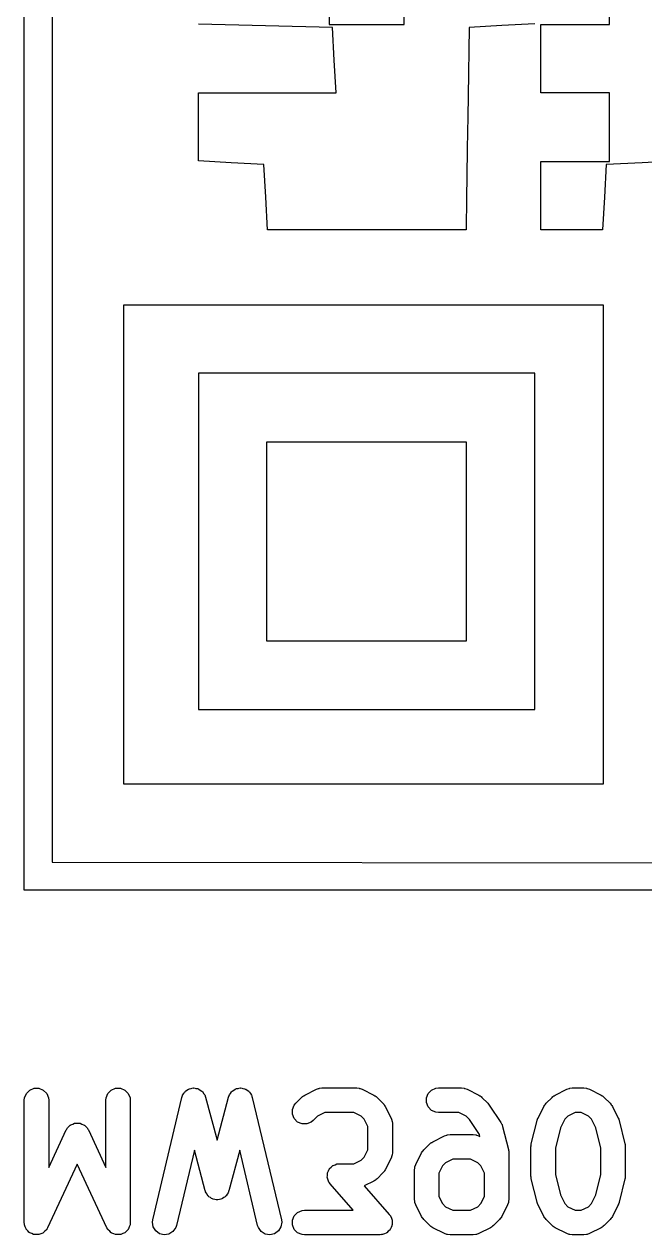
# Model space of a CAD drawing. Extents: x 110.4 to 184.6, y -131.1 to -56.8.
# Drawn here: x 137.27 to 142.35, y -107.9 to -98.01 of the extents above; entities that cross this region are included whole.
import ezdxf

# ---------------------------------------------------------------- set-up
doc = ezdxf.new("R2010")
doc.units = 0
doc.layers.add('BLACK', color=7, linetype='CONTINUOUS')

msp = doc.modelspace()

# ---------------------------------------------------------------- linework, layer by layer
at = {"layer": 'BLACK', "linetype": 'CONTINUOUS'}
for p, q in [((137.273492, -105.08328), (137.273492, -94.572058)), ((137.50255, -94.572058), (137.50255, -104.854222)), ((139.767681, -97.44801), (139.767681, -98.00793)), ((140.379822, -98.00793), (140.375558, -97.435284)), ((142.058262, -98.00793), (142.058262, -97.72797)), ((139.245937, -98.018933), (138.698743, -98.004486)), ((139.793132, -98.033381), (139.245937, -98.018933)), ((139.767681, -98.00793), (140.073752, -98.00793)), ((139.808517, -98.300615), (139.793132, -98.033381)), ((140.073752, -98.00793), (140.379822, -98.00793)), ((140.912972, -98.033381), (140.903229, -98.593301)), ((141.180206, -98.017995), (140.912972, -98.033381)), ((141.44744, -98.00261), (141.180206, -98.017995)), ((141.498341, -98.28789), (141.498342, -98.00793)), ((141.498342, -98.00793), (141.778302, -98.007929)), ((141.778302, -98.007929), (142.058262, -98.00793)), ((139.823903, -98.56785), (139.808517, -98.300615)), ((141.498342, -98.56785), (141.498341, -98.28789)), ((138.698743, -98.567851), (139.261324, -98.56785)), ((138.698743, -98.84515), (138.698743, -98.567851)), ((139.261324, -98.56785), (139.823903, -98.56785)), ((140.903229, -98.593301), (140.900378, -98.760952)), ((141.778302, -98.567851), (141.498342, -98.56785)), ((142.058262, -98.56785), (141.778302, -98.567851)), ((142.058262, -98.84781), (142.058262, -98.56785)), ((140.900378, -98.760952), (140.896161, -99.022732)), ((138.698743, -99.122449), (138.698743, -98.84515)), ((142.058262, -99.127769), (142.058262, -98.84781)), ((140.896161, -99.022732), (140.892685, -99.254535)), ((138.965977, -99.137835), (138.698743, -99.122449)), ((141.498342, -99.12777), (141.778302, -99.127769)), ((141.498342, -99.407729), (141.498342, -99.12777)), ((141.778302, -99.127769), (142.058262, -99.127769)), ((142.618182, -99.122689), (142.325496, -99.137955)), ((139.233212, -99.15322), (138.965977, -99.137835)), ((139.248597, -99.420455), (139.233212, -99.15322)), ((142.032811, -99.15322), (142.017425, -99.420455)), ((142.325496, -99.137955), (142.032811, -99.15322)), ((140.892685, -99.254535), (140.890503, -99.420455)), ((139.263983, -99.687689), (139.248597, -99.420455)), ((140.890503, -99.420455), (140.88752, -99.687689)), ((141.498342, -99.687689), (141.498342, -99.407729)), ((142.017425, -99.420455), (142.00204, -99.687689)), ((140.075752, -99.687689), (139.263983, -99.687689)), ((140.88752, -99.687689), (140.075752, -99.687689)), ((141.750191, -99.687689), (141.498342, -99.687689)), ((142.00204, -99.687689), (141.750191, -99.687689)), ((138.087921, -102.25823), (138.087921, -100.298511)), ((138.087921, -100.298511), (140.047641, -100.298511)), ((140.047641, -100.298511), (142.00736, -100.298511)), ((142.00736, -100.298511), (142.00736, -102.25823)), ((140.073092, -100.85843), (138.698743, -100.858431)), ((138.698743, -100.858431), (138.698743, -102.232779)), ((141.44744, -100.858431), (140.073092, -100.85843)), ((141.44744, -102.232779), (141.44744, -100.858431)), ((139.258663, -102.232779), (139.258663, -101.418351)), ((139.258663, -101.418351), (140.073092, -101.418351)), ((140.073092, -101.418351), (140.88752, -101.418351)), ((140.88752, -101.418351), (140.88752, -102.232779)), ((138.087921, -103.607128), (138.087921, -102.25823)), ((138.698743, -102.232779), (138.698743, -103.607128)), ((139.258663, -103.047208), (139.258663, -102.232779)), ((140.88752, -102.232779), (140.88752, -103.047208)), ((141.44744, -103.607128), (141.44744, -102.232779)), ((142.00736, -102.25823), (142.00736, -104.21795)), ((140.073091, -103.047208), (139.258663, -103.047208)), ((140.88752, -103.047208), (140.073091, -103.047208)), ((138.087921, -104.21795), (138.087921, -103.607128)), ((138.698743, -103.607128), (140.073092, -103.607128)), ((140.073092, -103.607128), (141.44744, -103.607128)), ((140.047641, -104.217951), (138.087921, -104.21795)), ((142.00736, -104.21795), (140.047641, -104.217951)), ((137.50255, -104.854222), (147.415677, -104.867076)), ((147.428402, -105.08328), (137.273492, -105.08328)), ((137.276094, -106.780271), (137.291026, -106.744223)), ((137.291026, -106.744223), (137.318616, -106.716633)), ((137.318616, -106.716633), (137.354664, -106.701701)), ((137.354664, -106.701701), (137.393682, -106.701701)), ((137.393682, -106.701701), (137.42973, -106.716633)), ((137.42973, -106.716633), (137.45732, -106.744223)), ((137.45732, -106.744223), (137.472252, -106.780271)), ((137.94276, -106.780271), (137.957692, -106.744223)), ((137.957692, -106.744223), (137.985282, -106.716633)), ((137.985282, -106.716633), (138.02133, -106.701701)), ((138.02133, -106.701701), (138.060348, -106.701701)), ((138.060348, -106.701701), (138.096396, -106.716633)), ((138.096396, -106.716633), (138.123986, -106.744223)), ((138.123986, -106.744223), (138.138918, -106.780271)), ((138.568994, -106.758084), (138.577509, -106.746317)), ((138.577509, -106.746317), (138.584782, -106.733755)), ((138.584782, -106.733755), (138.588859, -106.730634)), ((138.588859, -106.730634), (138.591869, -106.726475)), ((138.591869, -106.726475), (138.604231, -106.718867)), ((138.604231, -106.718867), (138.615765, -106.710039)), ((138.615765, -106.710039), (138.620728, -106.708715)), ((138.620728, -106.708715), (138.625099, -106.706026)), ((138.625099, -106.706026), (138.639433, -106.703727)), ((138.639433, -106.703727), (138.653466, -106.699986)), ((138.653466, -106.699986), (138.658554, -106.700662)), ((138.658554, -106.700662), (138.663626, -106.699849)), ((138.663626, -106.699849), (138.67776, -106.703214)), ((138.67776, -106.703214), (138.692144, -106.705126)), ((138.692144, -106.705126), (138.696584, -106.707696)), ((138.696584, -106.707696), (138.701583, -106.708887)), ((138.701583, -106.708887), (138.713349, -106.717402)), ((138.713349, -106.717402), (138.725912, -106.724675)), ((138.725912, -106.724675), (138.729032, -106.728752)), ((138.729032, -106.728752), (138.733192, -106.731762)), ((138.733192, -106.731762), (138.740799, -106.744124)), ((138.740799, -106.744124), (138.749628, -106.755658)), ((138.951098, -106.755658), (138.959926, -106.744124)), ((138.959926, -106.744124), (138.967534, -106.731762)), ((138.967534, -106.731762), (138.971693, -106.728752)), ((138.971693, -106.728752), (138.974814, -106.724675)), ((138.974814, -106.724675), (138.987378, -106.7174)), ((138.987378, -106.7174), (138.999143, -106.708887)), ((138.999143, -106.708887), (139.004138, -106.707697)), ((139.004138, -106.707697), (139.008582, -106.705125)), ((139.008582, -106.705125), (139.022971, -106.703213)), ((139.022971, -106.703213), (139.0371, -106.699849)), ((139.0371, -106.699849), (139.042171, -106.700662)), ((139.042171, -106.700662), (139.04726, -106.699986)), ((139.04726, -106.699986), (139.061292, -106.703727)), ((139.061292, -106.703727), (139.075627, -106.706026)), ((139.075627, -106.706026), (139.079997, -106.708715)), ((139.079997, -106.708715), (139.084961, -106.710039)), ((139.084961, -106.710039), (139.096494, -106.718867)), ((139.096494, -106.718867), (139.108857, -106.726475)), ((139.108857, -106.726475), (139.111866, -106.730634)), ((139.111866, -106.730634), (139.115944, -106.733755)), ((139.115944, -106.733755), (139.123219, -106.746321)), ((139.123219, -106.746321), (139.131732, -106.758084)), ((139.567546, -106.757958), (139.662784, -106.710338)), ((139.662784, -106.710338), (139.681093, -106.703331)), ((139.681093, -106.703331), (139.684676, -106.703076)), ((139.684676, -106.703076), (139.687997, -106.701701)), ((139.687997, -106.701701), (139.707506, -106.69978)), ((139.707506, -106.69978), (139.99322, -106.69978)), ((139.99322, -106.69978), (140.012729, -106.701701)), ((140.012729, -106.701701), (140.016048, -106.703076)), ((140.016048, -106.703076), (140.019634, -106.703331)), ((140.019634, -106.703331), (140.037942, -106.710338)), ((140.037942, -106.710338), (140.13318, -106.757958)), ((140.561808, -106.780271), (140.57674, -106.744223)), ((140.57674, -106.744223), (140.60433, -106.716633)), ((140.60433, -106.716633), (140.640378, -106.701701)), ((140.640378, -106.701701), (140.659887, -106.69978)), ((140.659887, -106.69978), (140.850363, -106.69978)), ((140.850363, -106.69978), (140.869872, -106.701701)), ((140.869872, -106.701701), (140.873191, -106.703076)), ((140.873191, -106.703076), (140.876777, -106.703331)), ((140.876777, -106.703331), (140.895085, -106.710338)), ((140.895085, -106.710338), (140.990323, -106.757958)), ((141.615165, -106.757958), (141.710403, -106.710338)), ((141.710403, -106.710338), (141.728712, -106.703331)), ((141.728712, -106.703331), (141.732295, -106.703076)), ((141.732295, -106.703076), (141.735616, -106.701701)), ((141.735616, -106.701701), (141.755125, -106.69978)), ((141.755125, -106.69978), (141.850363, -106.69978)), ((141.850363, -106.69978), (141.869872, -106.701701)), ((141.869872, -106.701701), (141.873191, -106.703076)), ((141.873191, -106.703076), (141.876777, -106.703331)), ((141.876777, -106.703331), (141.895085, -106.710338)), ((141.895085, -106.710338), (141.990323, -106.757958)), ((137.274173, -106.79978), (137.276094, -106.780271)), ((137.274173, -107.79978), (137.274173, -106.79978)), ((137.472252, -106.780271), (137.474173, -106.79978)), ((137.474173, -106.79978), (137.474173, -107.349023)), ((137.940839, -106.79978), (137.94276, -106.780271)), ((137.940839, -107.349024), (137.940839, -106.79978)), ((138.138918, -106.780271), (138.140839, -106.79978)), ((138.140839, -106.79978), (138.140839, -107.79978)), ((138.324511, -107.776618), (138.562606, -106.776618)), ((138.562606, -106.776618), (138.564914, -106.76992)), ((138.564914, -106.76992), (138.565233, -106.767523)), ((138.565233, -106.767523), (138.566487, -106.765355)), ((138.566487, -106.765355), (138.568994, -106.758084)), ((138.749628, -106.755658), (138.752327, -106.762858)), ((138.752327, -106.762858), (138.753641, -106.764992)), ((138.753641, -106.764992), (138.754024, -106.767382)), ((138.754024, -106.767382), (138.756511, -106.774014)), ((138.756511, -106.774014), (138.850363, -107.12596)), ((138.850363, -107.12596), (138.944216, -106.774013)), ((138.944216, -106.774013), (138.946701, -106.767383)), ((138.946701, -106.767383), (138.947085, -106.764992)), ((138.947085, -106.764992), (138.948398, -106.762857)), ((138.948398, -106.762857), (138.951098, -106.755658)), ((139.131732, -106.758084), (139.134236, -106.765349)), ((139.134236, -106.765349), (139.135494, -106.767522)), ((139.135494, -106.767522), (139.135813, -106.769925)), ((139.135813, -106.769925), (139.13812, -106.776618)), ((139.13812, -106.776618), (139.376216, -107.776618)), ((139.46657, -106.87551), (139.481502, -106.839462)), ((139.481502, -106.839462), (139.493938, -106.824308)), ((139.493938, -106.824308), (139.541557, -106.77669)), ((139.541557, -106.77669), (139.549226, -106.770395)), ((139.549226, -106.770395), (139.550956, -106.768401)), ((139.550956, -106.768401), (139.55396, -106.766509)), ((139.55396, -106.766509), (139.55671, -106.764253)), ((139.55671, -106.764253), (139.559153, -106.763241)), ((139.559153, -106.763241), (139.567546, -106.757958)), ((140.13318, -106.757958), (140.141575, -106.763242)), ((140.141575, -106.763242), (140.144015, -106.764253)), ((140.144015, -106.764253), (140.14676, -106.766506)), ((140.14676, -106.766506), (140.149771, -106.768401)), ((140.149771, -106.768401), (140.151502, -106.770397)), ((140.151502, -106.770397), (140.159169, -106.776689)), ((140.159169, -106.776689), (140.206787, -106.824308)), ((140.206787, -106.824308), (140.213079, -106.831974)), ((140.213079, -106.831974), (140.215077, -106.833707)), ((140.215077, -106.833707), (140.21697, -106.836715)), ((140.21697, -106.836715), (140.219224, -106.839461)), ((140.219224, -106.839461), (140.220234, -106.841901)), ((140.220234, -106.841901), (140.22552, -106.850298)), ((140.22552, -106.850298), (140.273139, -106.945535)), ((140.561808, -106.819289), (140.561808, -106.780271)), ((140.57674, -106.855337), (140.561808, -106.819289)), ((140.990323, -106.757958), (140.998718, -106.763242)), ((140.998718, -106.763242), (141.001158, -106.764253)), ((141.001158, -106.764253), (141.003903, -106.766506)), ((141.003903, -106.766506), (141.006914, -106.768401)), ((141.006914, -106.768401), (141.008645, -106.770397)), ((141.008645, -106.770397), (141.016312, -106.776689)), ((141.016312, -106.776689), (141.06393, -106.824308)), ((141.06393, -106.824308), (141.063973, -106.82436)), ((141.063973, -106.82436), (141.064005, -106.824382)), ((141.064005, -106.824382), (141.070222, -106.831975)), ((141.070222, -106.831975), (141.076367, -106.839461)), ((141.076367, -106.839461), (141.076381, -106.839495)), ((141.076381, -106.839495), (141.076425, -106.839549)), ((141.076425, -106.839549), (141.171663, -106.982406)), ((141.475206, -106.945536), (141.522825, -106.850298)), ((141.522825, -106.850298), (141.52811, -106.841901)), ((141.52811, -106.841901), (141.529121, -106.839462)), ((141.529121, -106.839462), (141.531374, -106.836715)), ((141.531374, -106.836715), (141.533268, -106.833708)), ((141.533268, -106.833708), (141.535262, -106.831978)), ((141.535262, -106.831978), (141.541557, -106.824308)), ((141.541557, -106.824308), (141.589176, -106.77669)), ((141.589176, -106.77669), (141.596845, -106.770395)), ((141.596845, -106.770395), (141.598575, -106.768401)), ((141.598575, -106.768401), (141.601579, -106.766509)), ((141.601579, -106.766509), (141.604329, -106.764253)), ((141.604329, -106.764253), (141.606772, -106.763241)), ((141.606772, -106.763241), (141.615165, -106.757958)), ((141.990323, -106.757958), (141.998718, -106.763242)), ((141.998718, -106.763242), (142.001158, -106.764253)), ((142.001158, -106.764253), (142.003903, -106.766506)), ((142.003903, -106.766506), (142.006914, -106.768401)), ((142.006914, -106.768401), (142.008645, -106.770397)), ((142.008645, -106.770397), (142.016312, -106.776689)), ((142.016312, -106.776689), (142.06393, -106.824308)), ((142.06393, -106.824308), (142.070222, -106.831974)), ((142.070222, -106.831974), (142.07222, -106.833707)), ((142.07222, -106.833707), (142.074113, -106.836715)), ((142.074113, -106.836715), (142.076367, -106.839461)), ((142.076367, -106.839461), (142.077377, -106.841901)), ((142.077377, -106.841901), (142.082663, -106.850298)), ((142.082663, -106.850298), (142.130282, -106.945535)), ((139.46657, -106.914528), (139.46657, -106.87551)), ((139.481502, -106.950576), (139.46657, -106.914528)), ((139.671504, -106.929584), (139.63536, -106.96573)), ((139.731112, -106.89978), (139.671504, -106.929584)), ((139.969614, -106.89978), (139.731112, -106.89978)), ((140.02922, -106.929583), (139.969614, -106.89978)), ((140.053891, -106.954254), (140.02922, -106.929583)), ((140.273139, -106.945535), (140.280145, -106.963844)), ((140.60433, -106.882927), (140.57674, -106.855337)), ((140.640378, -106.897859), (140.60433, -106.882927)), ((140.659887, -106.89978), (140.640378, -106.897859)), ((140.826757, -106.89978), (140.659887, -106.89978)), ((140.886363, -106.929583), (140.826757, -106.89978)), ((140.915507, -106.958727), (140.886363, -106.929583)), ((141.471308, -106.955719), (141.47423, -106.947543)), ((141.47423, -106.947543), (141.47466, -106.946962)), ((141.47466, -106.946962), (141.475206, -106.945536)), ((141.719123, -106.929584), (141.694454, -106.954254)), ((141.778731, -106.89978), (141.719123, -106.929584)), ((141.826757, -106.89978), (141.778731, -106.89978)), ((141.886363, -106.929583), (141.826757, -106.89978)), ((141.911034, -106.954254), (141.886363, -106.929583)), ((142.130282, -106.945535), (142.130828, -106.946963)), ((142.130828, -106.946963), (142.131258, -106.947543)), ((142.131258, -106.947543), (142.134179, -106.955719)), ((137.474173, -107.349023), (137.616888, -107.043206)), ((137.616888, -107.043206), (137.62112, -107.03606)), ((137.62112, -107.03606), (137.622, -107.033643)), ((137.622, -107.033643), (137.623565, -107.031933)), ((137.623565, -107.031933), (137.626879, -107.02634)), ((137.626879, -107.02634), (137.638089, -107.016073)), ((137.638089, -107.016073), (137.648351, -107.004868)), ((137.648351, -107.004868), (137.652376, -107.002989)), ((137.652376, -107.002989), (137.655654, -106.999988)), ((137.655654, -106.999988), (137.669936, -106.994794)), ((137.669936, -106.994794), (137.683709, -106.988367)), ((137.683709, -106.988367), (137.688148, -106.988171)), ((137.688148, -106.988171), (137.692323, -106.986654)), ((137.692323, -106.986654), (137.707506, -106.987321)), ((137.707506, -106.987321), (137.722689, -106.986654)), ((137.722689, -106.986654), (137.726862, -106.988171)), ((137.726862, -106.988171), (137.731304, -106.988367)), ((137.731304, -106.988367), (137.745088, -106.994799)), ((137.745088, -106.994799), (137.759358, -106.999989)), ((137.759358, -106.999989), (137.762631, -107.002986)), ((137.762631, -107.002986), (137.766661, -107.004867)), ((137.766661, -107.004867), (137.77693, -107.016081)), ((137.77693, -107.016081), (137.788133, -107.02634)), ((137.788133, -107.02634), (137.791444, -107.03193)), ((137.791444, -107.03193), (137.793013, -107.033643)), ((137.793013, -107.033643), (137.793893, -107.036064)), ((137.793893, -107.036064), (137.798124, -107.043206)), ((137.798124, -107.043206), (137.940839, -107.349024)), ((139.509092, -106.978166), (139.481502, -106.950576)), ((139.54514, -106.993098), (139.509092, -106.978166)), ((139.584158, -106.993098), (139.54514, -106.993098)), ((139.620206, -106.978166), (139.584158, -106.993098)), ((139.63536, -106.96573), (139.620206, -106.978166)), ((140.083696, -107.013864), (140.053891, -106.954254)), ((140.083696, -107.204745), (140.083696, -107.013864)), ((140.280145, -106.963844), (140.280399, -106.967427)), ((140.280399, -106.967427), (140.281775, -106.970748)), ((140.281775, -106.970748), (140.283696, -106.990257)), ((140.283696, -106.990257), (140.283696, -107.228352)), ((140.995645, -107.078934), (140.915507, -106.958727)), ((141.171663, -106.982406), (141.177405, -106.993175)), ((141.177405, -106.993175), (141.178877, -106.995162)), ((141.178877, -106.995162), (141.179715, -106.997507)), ((141.179715, -106.997507), (141.180886, -106.999704)), ((141.180886, -106.999704), (141.181365, -107.002127)), ((141.181365, -107.002127), (141.185472, -107.013622)), ((141.185472, -107.013622), (141.233091, -107.204098)), ((141.420016, -107.156479), (141.467635, -106.966004)), ((141.467635, -106.966004), (141.468148, -106.964566)), ((141.468148, -106.964566), (141.4682, -106.963844)), ((141.4682, -106.963844), (141.471308, -106.955719)), ((141.659, -107.025161), (141.61703, -107.193043)), ((141.694454, -106.954254), (141.659, -107.025161)), ((141.946487, -107.025161), (141.911034, -106.954254)), ((141.988458, -107.193042), (141.946487, -107.025161)), ((142.134179, -106.955719), (142.137288, -106.963844)), ((142.137288, -106.963844), (142.137339, -106.964564)), ((142.137339, -106.964564), (142.137853, -106.966003)), ((142.137853, -106.966003), (142.185472, -107.156479)), ((140.601583, -107.147458), (140.604329, -107.145205)), ((140.604329, -107.145205), (140.606769, -107.144194)), ((140.606769, -107.144194), (140.615166, -107.138909)), ((140.615166, -107.138909), (140.710403, -107.09129)), ((140.710403, -107.09129), (140.728712, -107.084284)), ((140.728712, -107.084284), (140.732295, -107.084029)), ((140.732295, -107.084029), (140.735616, -107.082654)), ((140.735616, -107.082654), (140.755125, -107.080733)), ((140.755125, -107.080733), (140.945601, -107.080733)), ((140.945601, -107.080733), (140.96511, -107.082654)), ((140.96511, -107.082654), (140.96843, -107.084029)), ((140.96843, -107.084029), (140.972014, -107.084284)), ((140.972014, -107.084284), (140.990322, -107.09129)), ((140.990322, -107.09129), (140.999935, -107.096096)), ((140.999935, -107.096096), (140.995645, -107.078934)), ((138.665375, -107.208468), (138.519073, -107.822942)), ((138.75374, -107.539833), (138.665375, -107.208468)), ((139.03535, -107.208468), (138.946987, -107.539832)), ((139.181654, -107.822942), (139.03535, -107.208468)), ((140.053891, -107.264354), (140.083696, -107.204745)), ((140.283696, -107.228352), (140.281775, -107.247861)), ((140.475206, -107.326488), (140.522825, -107.23125)), ((140.522825, -107.23125), (140.52811, -107.222853)), ((140.52811, -107.222853), (140.529121, -107.220414)), ((140.529121, -107.220414), (140.531374, -107.217667)), ((140.531374, -107.217667), (140.533268, -107.21466)), ((140.533268, -107.21466), (140.535262, -107.21293)), ((140.535262, -107.21293), (140.541557, -107.20526)), ((140.541557, -107.20526), (140.589176, -107.157642)), ((140.589176, -107.157642), (140.596842, -107.151349)), ((140.596842, -107.151349), (140.598575, -107.149352)), ((140.598575, -107.149352), (140.601583, -107.147458)), ((141.233091, -107.204098), (141.233591, -107.207479)), ((141.233591, -107.207479), (141.234156, -107.208843)), ((141.234156, -107.208843), (141.234879, -107.216193)), ((141.234879, -107.216193), (141.235959, -107.223491)), ((141.235959, -107.223491), (141.235741, -107.224949)), ((141.235741, -107.224949), (141.236077, -107.228352)), ((141.236077, -107.228352), (141.236077, -107.609304)), ((141.41703, -107.180733), (141.417365, -107.17733)), ((141.41703, -107.418828), (141.41703, -107.180733)), ((141.417148, -107.175872), (141.418227, -107.168574)), ((141.417365, -107.17733), (141.417148, -107.175872)), ((141.418227, -107.168574), (141.418951, -107.161224)), ((141.418951, -107.161224), (141.419515, -107.15986)), ((141.419515, -107.15986), (141.420016, -107.156479)), ((141.61703, -107.193043), (141.61703, -107.406518)), ((141.988458, -107.406518), (141.988458, -107.193042)), ((142.185472, -107.156479), (142.185972, -107.15986)), ((142.185972, -107.15986), (142.186537, -107.161224)), ((142.186537, -107.161224), (142.18726, -107.168574)), ((142.18726, -107.168574), (142.18834, -107.175872)), ((142.18834, -107.175872), (142.188122, -107.17733)), ((142.188122, -107.17733), (142.188458, -107.180733)), ((142.188458, -107.180733), (142.188458, -107.418828)), ((137.707505, -107.321965), (137.464791, -107.842069)), ((137.950221, -107.842069), (137.707505, -107.321965)), ((139.783321, -107.347165), (139.794806, -107.335681)), ((139.794806, -107.335681), (139.79792, -107.33439)), ((139.79792, -107.33439), (139.80046, -107.332169)), ((139.80046, -107.332169), (139.815848, -107.326964)), ((139.815848, -107.326964), (139.830854, -107.320749)), ((139.830854, -107.320749), (139.835613, -107.32028)), ((139.835613, -107.32028), (139.837421, -107.319669)), ((139.837421, -107.319669), (139.840045, -107.319843)), ((139.840045, -107.319843), (139.850363, -107.318828)), ((139.850363, -107.318828), (139.969613, -107.318828)), ((139.969613, -107.318828), (140.029222, -107.289022)), ((140.029222, -107.289022), (140.053891, -107.264354)), ((140.273139, -107.273074), (140.22552, -107.368311)), ((140.280145, -107.254765), (140.273139, -107.273074)), ((140.280399, -107.251181), (140.280145, -107.254765)), ((140.281775, -107.247861), (140.280399, -107.251181)), ((140.467945, -107.348379), (140.4682, -107.344796)), ((140.4682, -107.344796), (140.475206, -107.326488)), ((140.694454, -107.335206), (140.664649, -107.394816)), ((140.719122, -107.310537), (140.694454, -107.335206)), ((140.778732, -107.280733), (140.719122, -107.310537)), ((140.921994, -107.280733), (140.778732, -107.280733)), ((140.981603, -107.310538), (140.921994, -107.280733)), ((141.006272, -107.335206), (140.981603, -107.310538)), ((141.036077, -107.394816), (141.006272, -107.335206)), ((139.751204, -107.43177), (139.752284, -107.415567)), ((139.752284, -107.434963), (139.751204, -107.43177)), ((139.752284, -107.399319), (139.753574, -107.396203)), ((139.752284, -107.415567), (139.752284, -107.399319)), ((139.752284, -107.438337), (139.752284, -107.434963)), ((139.758499, -107.453342), (139.752284, -107.438337)), ((139.753574, -107.396203), (139.753799, -107.392838)), ((139.753799, -107.392838), (139.760999, -107.378277)), ((139.760999, -107.378277), (139.767216, -107.363271)), ((139.767216, -107.363271), (139.7696, -107.360886)), ((139.7696, -107.360886), (139.771096, -107.357863)), ((139.771096, -107.357863), (139.783321, -107.347165)), ((140.159169, -107.44192), (140.151498, -107.448214)), ((140.206787, -107.394301), (140.159169, -107.44192)), ((140.213079, -107.386634), (140.206787, -107.394301)), ((140.215077, -107.384902), (140.213079, -107.386634)), ((140.21697, -107.381893), (140.215077, -107.384902)), ((140.219224, -107.379148), (140.21697, -107.381893)), ((140.220234, -107.376707), (140.219224, -107.379148)), ((140.22552, -107.368311), (140.220234, -107.376707)), ((140.464649, -107.371209), (140.46657, -107.3517)), ((140.464649, -107.609304), (140.464649, -107.371209)), ((140.46657, -107.3517), (140.467945, -107.348379)), ((140.664649, -107.394816), (140.664649, -107.585696)), ((141.036077, -107.585697), (141.036077, -107.394816)), ((141.417365, -107.42223), (141.41703, -107.418828)), ((141.417148, -107.423689), (141.417365, -107.42223)), ((141.418227, -107.430986), (141.417148, -107.423689)), ((141.418951, -107.438337), (141.418227, -107.430986)), ((141.419515, -107.4397), (141.418951, -107.438337)), ((141.420016, -107.443082), (141.419515, -107.4397)), ((141.467635, -107.633557), (141.420016, -107.443082)), ((141.61703, -107.406518), (141.659, -107.574399)), ((141.946487, -107.574399), (141.988458, -107.406518)), ((142.185472, -107.443082), (142.137853, -107.633558)), ((142.185972, -107.4397), (142.185472, -107.443082)), ((142.186537, -107.438337), (142.185972, -107.4397)), ((142.18726, -107.430986), (142.186537, -107.438337)), ((142.18834, -107.423689), (142.18726, -107.430986)), ((142.188458, -107.418828), (142.188122, -107.42223)), ((142.188122, -107.42223), (142.18834, -107.423689)), ((138.755454, -107.544404), (138.75374, -107.539833)), ((138.946987, -107.539832), (138.945273, -107.544402)), ((139.763704, -107.468731), (139.758499, -107.453342)), ((139.766485, -107.472621), (139.763704, -107.468731)), ((139.767216, -107.474385), (139.766485, -107.472621)), ((139.769075, -107.476244), (139.767216, -107.474385)), ((139.775105, -107.484678), (139.769075, -107.476244)), ((139.963319, -107.69978), (139.775105, -107.484678)), ((140.133179, -107.460652), (140.054331, -107.500075)), ((140.054331, -107.500075), (140.258954, -107.73393)), ((140.141575, -107.455366), (140.133179, -107.460652)), ((140.144015, -107.454356), (140.141575, -107.455366)), ((140.146761, -107.452102), (140.144015, -107.454356)), ((140.149769, -107.450209), (140.146761, -107.452102)), ((140.151498, -107.448214), (140.149769, -107.450209)), ((138.755709, -107.546323), (138.755454, -107.544404)), ((138.757026, -107.548599), (138.755709, -107.546323)), ((138.760622, -107.558188), (138.757026, -107.548599)), ((138.768648, -107.568673), (138.760622, -107.558188)), ((138.775258, -107.580091), (138.768648, -107.568673)), ((138.780401, -107.584027), (138.775258, -107.580091)), ((138.784338, -107.589171), (138.780401, -107.584027)), ((138.795757, -107.595782), (138.784338, -107.589171)), ((138.806241, -107.603807), (138.795757, -107.595782)), ((138.812501, -107.605476), (138.806241, -107.603807)), ((138.818106, -107.608721), (138.812501, -107.605476)), ((138.831188, -107.610459), (138.818106, -107.608721)), ((138.843942, -107.61386), (138.831188, -107.610459)), ((138.850362, -107.613006), (138.843942, -107.61386)), ((138.856784, -107.61386), (138.850362, -107.613006)), ((138.869542, -107.610457), (138.856784, -107.61386)), ((138.88262, -107.60872), (138.869542, -107.610457)), ((138.888221, -107.605477), (138.88262, -107.60872)), ((138.894485, -107.603807), (138.888221, -107.605477)), ((138.90497, -107.59578), (138.894485, -107.603807)), ((138.916388, -107.589171), (138.90497, -107.59578)), ((138.920324, -107.584027), (138.916388, -107.589171)), ((138.925468, -107.580091), (138.920324, -107.584027)), ((138.932079, -107.56867), (138.925468, -107.580091)), ((138.940104, -107.558188), (138.932079, -107.56867)), ((138.943697, -107.548605), (138.940104, -107.558188)), ((138.945018, -107.546324), (138.943697, -107.548605)), ((138.945273, -107.544402), (138.945018, -107.546324)), ((140.46657, -107.628813), (140.464649, -107.609304)), ((140.467945, -107.632133), (140.46657, -107.628813)), ((140.4682, -107.635717), (140.467945, -107.632133)), ((140.475206, -107.654025), (140.4682, -107.635717)), ((140.664649, -107.585696), (140.694454, -107.645306)), ((141.006272, -107.645306), (141.036077, -107.585697)), ((141.232526, -107.635717), (141.22552, -107.654026)), ((141.23278, -107.632133), (141.232526, -107.635717)), ((141.234156, -107.628813), (141.23278, -107.632133)), ((141.236077, -107.609304), (141.234156, -107.628813)), ((141.468148, -107.634994), (141.467635, -107.633557)), ((141.4682, -107.635717), (141.468148, -107.634994)), ((141.471308, -107.643841), (141.4682, -107.635717)), ((141.659, -107.574399), (141.694454, -107.645306)), ((141.911034, -107.645306), (141.946487, -107.574399)), ((142.137288, -107.635717), (142.134179, -107.643841)), ((142.137339, -107.634996), (142.137288, -107.635717)), ((142.137853, -107.633558), (142.137339, -107.634996)), ((139.481502, -107.744223), (139.509092, -107.716633)), ((139.509092, -107.716633), (139.54514, -107.701701)), ((139.54514, -107.701701), (139.564649, -107.69978)), ((139.564649, -107.69978), (139.963319, -107.69978)), ((140.258954, -107.73393), (140.264983, -107.742363)), ((140.522825, -107.749263), (140.475206, -107.654025)), ((140.694454, -107.645306), (140.719122, -107.669975)), ((140.719122, -107.669975), (140.778732, -107.69978)), ((140.778732, -107.69978), (140.921994, -107.69978)), ((140.921994, -107.69978), (140.981603, -107.669974)), ((140.981603, -107.669974), (141.006272, -107.645306)), ((141.22552, -107.654026), (141.177901, -107.749263)), ((141.47423, -107.652018), (141.471308, -107.643841)), ((141.47466, -107.652598), (141.47423, -107.652018)), ((141.475206, -107.654025), (141.47466, -107.652598)), ((141.522825, -107.749263), (141.475206, -107.654025)), ((141.694454, -107.645306), (141.719122, -107.669975)), ((141.719122, -107.669975), (141.778732, -107.69978)), ((141.778732, -107.69978), (141.826756, -107.69978)), ((141.826756, -107.69978), (141.886365, -107.669974)), ((141.886365, -107.669974), (141.911034, -107.645306)), ((142.130282, -107.654026), (142.082663, -107.749263)), ((142.130828, -107.652597), (142.130282, -107.654026)), ((142.131258, -107.652018), (142.130828, -107.652597)), ((142.134179, -107.643841), (142.131258, -107.652018)), ((137.275435, -107.812603), (137.274173, -107.79978)), ((137.275332, -107.814963), (137.275435, -107.812603)), ((137.275792, -107.81623), (137.275332, -107.814963)), ((137.276094, -107.819289), (137.275792, -107.81623)), ((137.282738, -107.83533), (137.276094, -107.819289)), ((137.288667, -107.851632), (137.282738, -107.83533)), ((138.132277, -107.835319), (138.126346, -107.851632)), ((138.138918, -107.819289), (138.132277, -107.835319)), ((138.139219, -107.81623), (138.138918, -107.819289)), ((138.13968, -107.814963), (138.139219, -107.81623)), ((138.140839, -107.79978), (138.139576, -107.812603)), ((138.139576, -107.812603), (138.13968, -107.814963)), ((138.321861, -107.796041), (138.324511, -107.776618)), ((138.328038, -107.834568), (138.321861, -107.796041)), ((138.348487, -107.867798), (138.328038, -107.834568)), ((138.519073, -107.822942), (138.512685, -107.841476)), ((139.188042, -107.841476), (139.181654, -107.822942)), ((139.372689, -107.834567), (139.35224, -107.867798)), ((139.378866, -107.796041), (139.372689, -107.834567)), ((139.376216, -107.776618), (139.378866, -107.796041)), ((139.46657, -107.780271), (139.481502, -107.744223)), ((139.46657, -107.819289), (139.46657, -107.780271)), ((139.481502, -107.855337), (139.46657, -107.819289)), ((140.264983, -107.742363), (140.266843, -107.744223)), ((140.266843, -107.744223), (140.267573, -107.745986)), ((140.267573, -107.745986), (140.270355, -107.749877)), ((140.270355, -107.749877), (140.275559, -107.765265)), ((140.28026, -107.82577), (140.273057, -107.840335)), ((140.275559, -107.765265), (140.281775, -107.780271)), ((140.280484, -107.822404), (140.28026, -107.82577)), ((140.281775, -107.819289), (140.280484, -107.822404)), ((140.281775, -107.780271), (140.281775, -107.783644)), ((140.281775, -107.783644), (140.282855, -107.786838)), ((140.282855, -107.786838), (140.281775, -107.80304)), ((140.281775, -107.80304), (140.281775, -107.819289)), ((140.52811, -107.757659), (140.522825, -107.749263)), ((140.529121, -107.760099), (140.52811, -107.757659)), ((140.531374, -107.762845), (140.529121, -107.760099)), ((140.533268, -107.765853), (140.531374, -107.762845)), ((140.535262, -107.767582), (140.533268, -107.765853)), ((140.541557, -107.775253), (140.535262, -107.767582)), ((140.589176, -107.822871), (140.541557, -107.775253)), ((140.596842, -107.829163), (140.589176, -107.822871)), ((140.598575, -107.831161), (140.596842, -107.829163)), ((140.601583, -107.833054), (140.598575, -107.831161)), ((140.604329, -107.835308), (140.601583, -107.833054)), ((140.606769, -107.836318), (140.604329, -107.835308)), ((140.615166, -107.841604), (140.606769, -107.836318)), ((141.093956, -107.836318), (141.08556, -107.841604)), ((141.096396, -107.835308), (141.093956, -107.836318)), ((141.099142, -107.833054), (141.096396, -107.835308)), ((141.10215, -107.831161), (141.099142, -107.833054)), ((141.103879, -107.829166), (141.10215, -107.831161)), ((141.11155, -107.822872), (141.103879, -107.829166)), ((141.159168, -107.775253), (141.11155, -107.822872)), ((141.16546, -107.767586), (141.159168, -107.775253)), ((141.167458, -107.765854), (141.16546, -107.767586)), ((141.169351, -107.762845), (141.167458, -107.765854)), ((141.171605, -107.7601), (141.169351, -107.762845)), ((141.172615, -107.757659), (141.171605, -107.7601)), ((141.177901, -107.749263), (141.172615, -107.757659)), ((141.52811, -107.757659), (141.522825, -107.749263)), ((141.529121, -107.760099), (141.52811, -107.757659)), ((141.531374, -107.762845), (141.529121, -107.760099)), ((141.533268, -107.765853), (141.531374, -107.762845)), ((141.535262, -107.767582), (141.533268, -107.765853)), ((141.541557, -107.775253), (141.535262, -107.767582)), ((141.589176, -107.822871), (141.541557, -107.775253)), ((141.596842, -107.829163), (141.589176, -107.822871)), ((141.598575, -107.831161), (141.596842, -107.829163)), ((141.601583, -107.833054), (141.598575, -107.831161)), ((141.604329, -107.835308), (141.601583, -107.833054)), ((141.606769, -107.836318), (141.604329, -107.835308)), ((141.615166, -107.841604), (141.606769, -107.836318)), ((141.998718, -107.836318), (141.990322, -107.841604)), ((142.001158, -107.835308), (141.998718, -107.836318)), ((142.003904, -107.833054), (142.001158, -107.835308)), ((142.006912, -107.831161), (142.003904, -107.833054)), ((142.008641, -107.829166), (142.006912, -107.831161)), ((142.016312, -107.822872), (142.008641, -107.829166)), ((142.06393, -107.775253), (142.016312, -107.822872)), ((142.070222, -107.767586), (142.06393, -107.775253)), ((142.07222, -107.765854), (142.070222, -107.767586)), ((142.074113, -107.762845), (142.07222, -107.765854)), ((142.076367, -107.7601), (142.074113, -107.762845)), ((142.077377, -107.757659), (142.076367, -107.7601)), ((142.082663, -107.749263), (142.077377, -107.757659)), ((137.290172, -107.853275), (137.288667, -107.851632)), ((137.291026, -107.855337), (137.290172, -107.853275)), ((137.303299, -107.86761), (137.291026, -107.855337)), ((137.315018, -107.880407), (137.303299, -107.86761)), ((137.317039, -107.88135), (137.315018, -107.880407)), ((137.318616, -107.882927), (137.317039, -107.88135)), ((137.334645, -107.889566), (137.318616, -107.882927)), ((137.350376, -107.896908), (137.334645, -107.889566)), ((137.352604, -107.897005), (137.350376, -107.896908)), ((137.354664, -107.897859), (137.352604, -107.897005)), ((137.372016, -107.897859), (137.354664, -107.897859)), ((137.389356, -107.898621), (137.372016, -107.897859)), ((137.391451, -107.897859), (137.389356, -107.898621)), ((137.393682, -107.897859), (137.391451, -107.897859)), ((137.409723, -107.891214), (137.393682, -107.897859)), ((137.426025, -107.885286), (137.409723, -107.891214)), ((137.427668, -107.88378), (137.426025, -107.885286)), ((137.42973, -107.882927), (137.427668, -107.88378)), ((137.442003, -107.870653), (137.42973, -107.882927)), ((137.4548, -107.858935), (137.442003, -107.870653)), ((137.456366, -107.85629), (137.4548, -107.858935)), ((137.45732, -107.855337), (137.456366, -107.85629)), ((137.458223, -107.853155), (137.45732, -107.855337)), ((137.464791, -107.842069), (137.458223, -107.853155)), ((137.956788, -107.853155), (137.950221, -107.842069)), ((137.957692, -107.855337), (137.956788, -107.853155)), ((137.958645, -107.85629), (137.957692, -107.855337)), ((137.960212, -107.858935), (137.958645, -107.85629)), ((137.973014, -107.870659), (137.960212, -107.858935)), ((137.985282, -107.882927), (137.973014, -107.870659)), ((137.987341, -107.88378), (137.985282, -107.882927)), ((137.988987, -107.885287), (137.987341, -107.88378)), ((138.005299, -107.891218), (137.988987, -107.885287)), ((138.02133, -107.897859), (138.005299, -107.891218)), ((138.02356, -107.897859), (138.02133, -107.897859)), ((138.025656, -107.898621), (138.02356, -107.897859)), ((138.042996, -107.897859), (138.025656, -107.898621)), ((138.060348, -107.897859), (138.042996, -107.897859)), ((138.062407, -107.897005), (138.060348, -107.897859)), ((138.064637, -107.896908), (138.062407, -107.897005)), ((138.08038, -107.889561), (138.064637, -107.896908)), ((138.096396, -107.882927), (138.08038, -107.889561)), ((138.09797, -107.881352), (138.096396, -107.882927)), ((138.099994, -107.880408), (138.09797, -107.881352)), ((138.111724, -107.867598), (138.099994, -107.880408)), ((138.123986, -107.855337), (138.111724, -107.867598)), ((138.124839, -107.853277), (138.123986, -107.855337)), ((138.126346, -107.851632), (138.124839, -107.853277)), ((138.380096, -107.890673), (138.348487, -107.867798)), ((138.418053, -107.899711), (138.380096, -107.890673)), ((138.45658, -107.893534), (138.418053, -107.899711)), ((138.48981, -107.873085), (138.45658, -107.893534)), ((138.512685, -107.841476), (138.48981, -107.873085)), ((139.210917, -107.873085), (139.188042, -107.841476)), ((139.244147, -107.893534), (139.210917, -107.873085)), ((139.282674, -107.89971), (139.244147, -107.893534)), ((139.320631, -107.890673), (139.282674, -107.89971)), ((139.35224, -107.867798), (139.320631, -107.890673)), ((139.509092, -107.882927), (139.481502, -107.855337)), ((139.54514, -107.897859), (139.509092, -107.882927)), ((139.564649, -107.89978), (139.54514, -107.897859)), ((140.183696, -107.89978), (139.564649, -107.89978)), ((140.194013, -107.898764), (140.183696, -107.89978)), ((140.196638, -107.898939), (140.194013, -107.898764)), ((140.198445, -107.898327), (140.196638, -107.898939)), ((140.203205, -107.897859), (140.198445, -107.898327)), ((140.218208, -107.891644), (140.203205, -107.897859)), ((140.2336, -107.886439), (140.218208, -107.891644)), ((140.236139, -107.884216), (140.2336, -107.886439)), ((140.239253, -107.882927), (140.236139, -107.884216)), ((140.25073, -107.871449), (140.239253, -107.882927)), ((140.262964, -107.860745), (140.25073, -107.871449)), ((140.264459, -107.85772), (140.262964, -107.860745)), ((140.266843, -107.855337), (140.264459, -107.85772)), ((140.273057, -107.840335), (140.266843, -107.855337)), ((140.710403, -107.889223), (140.615166, -107.841604)), ((140.728712, -107.896229), (140.710403, -107.889223)), ((140.732295, -107.896483), (140.728712, -107.896229)), ((140.735616, -107.897859), (140.732295, -107.896483)), ((140.755125, -107.89978), (140.735616, -107.897859)), ((140.945601, -107.89978), (140.755125, -107.89978)), ((140.96511, -107.897859), (140.945601, -107.89978)), ((140.96843, -107.896483), (140.96511, -107.897859)), ((140.972014, -107.896229), (140.96843, -107.896483)), ((140.990322, -107.889223), (140.972014, -107.896229)), ((141.08556, -107.841604), (140.990322, -107.889223)), ((141.710403, -107.889223), (141.615166, -107.841604)), ((141.728712, -107.896229), (141.710403, -107.889223)), ((141.732295, -107.896483), (141.728712, -107.896229)), ((141.735616, -107.897859), (141.732295, -107.896483)), ((141.755125, -107.89978), (141.735616, -107.897859)), ((141.850363, -107.89978), (141.755125, -107.89978)), ((141.869872, -107.897859), (141.850363, -107.89978)), ((141.873192, -107.896483), (141.869872, -107.897859)), ((141.876776, -107.896229), (141.873192, -107.896483)), ((141.895084, -107.889223), (141.876776, -107.896229)), ((141.990322, -107.841604), (141.895084, -107.889223))]:
    msp.add_line(p, q, dxfattribs=at)

doc.saveas('drawing.dxf')
